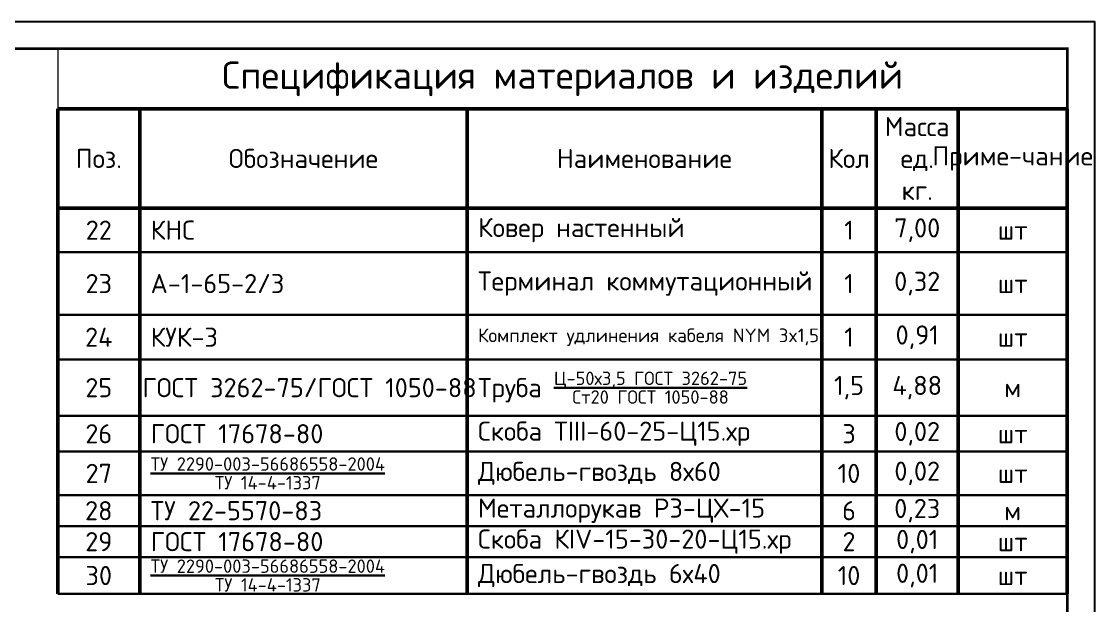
# Model space of a CAD drawing. Header units: millimetres. Extents: x -112426 to 8831, y 1218 to 38707.
# Drawn here: x 5109.7 to 5306.4, y 1591.2 to 1698.2 of the extents above; entities that cross this region are included whole.
import ezdxf
from ezdxf.enums import TextEntityAlignment as Align

# ---------------------------------------------------------------- set-up
doc = ezdxf.new("R2010")
doc.units = ezdxf.units.MM
doc.layers.add('Размеры на чертеже', color=250, linetype='Continuous', lineweight=25)
doc.layers.add('Таблица', color=250, linetype='Continuous', lineweight=30)
doc.styles.add('-ISOCPEUR-', font='isocpeur.ttf')
doc.styles.get("Standard").update_dxf_attribs({"font": 'arial.ttf'})

# ---------------------------------------------------------------- blocks, each defined once
blk = doc.blocks.new('*U168')
blk.add_lwpolyline([(0, 0), (420, 0), (420, -297), (0, -297)], close=True)
at = {"const_width": 0.5}
blk.add_lwpolyline([(20, -5), (415, -5), (415, -292), (20, -292)], close=True, dxfattribs=at)
at = {"style": '-ISOCPEUR-'}
blk.add_attdef('РАЗРАБОТАЛ', text='', height=2.5, dxfattribs=at).set_placement((250.5, -264.22), align=Align.MIDDLE_LEFT)
at = {"style": '-ISOCPEUR-', "flags": 8}
for tag, height, p in [('ДАТА', 2.5, (290.07, -264.4)), ('ДАТА1', 2.5, (290.07, -269.4)), ('ЛИСТ', 3, (386.39, -271.92)), ('ЛИСТОВ', 3, (403.89, -271.92)), ('ФОРМАТ', 3, (380.97, -294.75))]:
    blk.add_attdef(tag, text='', height=height, dxfattribs=at).set_placement(p, align=Align.MIDDLE_CENTER)
at = {"style": '-ISOCPEUR-'}
blk.add_attdef('ПРОВЕРИЛ', (250.75, -270.73), '', height=2.5, dxfattribs=at)
at = {"lineweight": 30, "flags": 104}
blk.add_attdef('ИМЯ_ЧЕРТЕЖА', text='', height=3, dxfattribs=at).set_placement((333.63, -284.13), align=Align.MIDDLE_CENTER)
blk = doc.blocks.new('*T82')
at = {"layer": 'Defpoints', "color": 8, "linetype": 'ByBlock', "lineweight": 0, "transparency": 16777216}
for p, q in [((0, 0), (185, 0)), ((0, 0), (0, -11)), ((185, 0), (185, -11))]:
    blk.add_line(p, q, dxfattribs=at)
at = {"layer": 'Таблица', "color": 0, "lineweight": 50, "transparency": 16777216}
for p, q in [((0, -11), (185, -11)), ((0, -11), (0, -99.79)), ((15, -11), (15, -99.79)), ((75, -11), (75, -99.79)), ((140, -11), (140, -99.79)), ((150, -11), (150, -99.79)), ((165, -11), (165, -99.79)), ((185, -11), (185, -99.79)), ((0, -29.17), (185, -29.17))]:
    blk.add_line(p, q, dxfattribs=at)
at = {"layer": 'Таблица', "color": 0, "lineweight": 30, "transparency": 16777216}
for p, q in [((0, -37.23), (185, -37.23)), ((0, -48.73), (185, -48.73)), ((0, -56.87), (185, -56.87)), ((0, -67.2), (185, -67.2)), ((0, -73.73), (185, -73.73)), ((0, -81.73), (185, -81.73)), ((0, -87.4), (185, -87.4)), ((0, -93.06), (185, -93.06)), ((0, -99.79), (185, -99.79))]:
    blk.add_line(p, q, dxfattribs=at)
at = {"layer": 'Таблица', "color": 7, "transparency": 16777216, "style": '-ISOCPEUR-'}
for s, insert, char_height, width, attachment_point in [('Спецификация материалов и изделий ', (92.5, -5.5), 5, 182, 5), ('А-1-65-2/3', (17, -42.98), 3.5, 56, 4), ('Терминал коммутационный ', (77, -42.98), 3.5, 61, 4), ('1', (145, -42.98), 3.5, 9, 5), ('0,32', (157.5, -42.98), 3.5, 14, 5), ('КУК-3', (17, -52.8), 3.5, 56, 4), ('1', (145, -52.8), 3.5, 9, 5), ('0,91', (157.5, -52.8), 3.5, 14, 5), ('Комплект удлинения кабеля NYM 3x1,5', (77, -52.8), 2.5, 61, 4), ('ГОСТ 3262-75/ГОСТ 1050-88', (15.5, -62.04), 3.5, 59, 4), ('\\A1;Труба {\\H0.7x;\\SЦ-50х3,5 ГОСТ 3262-75/Ст20 ГОСТ 1050-88;}', (77, -62.04), 3.5, 61, 4), ('1,5', (145, -62.04), 3.5, 9, 5), ('4,88', (157.5, -62.04), 3.5, 14, 5), ('м', (175, -62.04), 3.5, 19, 5), ('ГОСТ 17678-80', (17, -70.47), 3.5, 56, 4), ('Скоба ТIII-60-25-Ц15.хр', (77, -70.47), 3.5, 61, 4), ('3', (145, -70.47), 3.5, 9, 5), ('0,02', (157.5, -70.47), 3.5, 14, 5), ('шт', (175, -70.47), 3.5, 19, 5), ('\\A1;{\\H0.7x;\\SТУ 2290-003-56686558-2004/ТУ 14-4-1337;}', (17, -77.73), 3.5, 56, 4), ('Дюбель-гвоздь 8х60', (77, -77.73), 3.5, 61, 4), ('10', (145, -77.73), 3.5, 9, 5), ('0,02', (157.5, -77.73), 3.5, 14, 5), ('шт', (175, -77.73), 3.5, 19, 5), ('Металлорукав РЗ-ЦХ-15', (77, -84.56), 3.5, 61, 4), ('0,23', (157.5, -84.56), 3.5, 14, 5), ('ТУ 22-5570-83', (17, -84.56), 3.5, 56, 4), ('6', (145, -84.56), 3.5, 9, 5), ('м', (175, -84.56), 3.5, 19, 5), ('ГОСТ 17678-80', (17, -90.23), 3.5, 56, 4), ('Скоба КIV-15-30-20-Ц15.хр', (77, -90.23), 3.5, 61, 4), ('2', (145, -90.23), 3.5, 9, 5), ('0,01', (157.5, -90.23), 3.5, 14, 5), ('шт', (175, -90.23), 3.5, 19, 5), ('\\A1;{\\H0.7x;\\SТУ 2290-003-56686558-2004/ТУ 14-4-1337;}', (17, -96.43), 3.5, 56, 4), ('Дюбель-гвоздь 6х40', (77, -96.43), 3.5, 61, 4), ('0,01', (157.5, -96.43), 3.5, 14, 5), ('10', (145, -96.43), 3.5, 9, 5), ('шт', (175, -96.43), 3.5, 19, 5)]:
    blk.add_mtext(s, dxfattribs=dict(at, insert=insert, char_height=char_height, width=width, attachment_point=attachment_point))
at = {"layer": 'Таблица', "color": 18, "true_color": 0x000000, "transparency": 16777216, "char_height": 3.5, "style": '-ISOCPEUR-'}
for s, insert, width, attachment_point in [('Масса ед. кг.', (157.5, -20.08), 13, 5), ('Поз.', (7.5, -20.08), 12, 5), ('Обозначение', (45, -20.08), 57, 5), ('Наименование', (107.5, -20.08), 62, 5), ('Кол', (145, -20.08), 8, 5), ('Приме-чание', (175, -20.08), 17, 5), ('22', (7.5, -33.2), 14, 5), ('КНС', (17, -33.2), 56, 4), ('Ковер настенный', (77, -33.2), 61, 4), ('1', (145, -33.2), 9, 5), ('7,00', (157.5, -33.2), 14, 5), ('шт', (175, -33.2), 19, 5), ('23', (7.5, -42.98), 14, 5), ('шт', (175, -42.98), 19, 5), ('24', (7.5, -52.8), 14, 5), ('шт', (175, -52.8), 19, 5), ('25', (7.5, -62.04), 14, 5), ('26', (7.5, -70.47), 14, 5), ('27', (7.5, -77.73), 14, 5), ('28', (7.5, -84.56), 14, 5), ('29', (7.5, -90.23), 14, 5), ('30', (7.5, -96.43), 14, 5)]:
    blk.add_mtext(s, dxfattribs=dict(at, insert=insert, width=width, attachment_point=attachment_point))

msp = doc.modelspace()

# ---------------------------------------------------------------- block references
msp.add_blockref('*T82', (5116.353, 1693.16))
at = {"layer": 'Размеры на чертеже', "lineweight": 90}
msp.add_blockref('*U168', (4886.353, 1698.16), dxfattribs=at)

doc.saveas('drawing.dxf')
